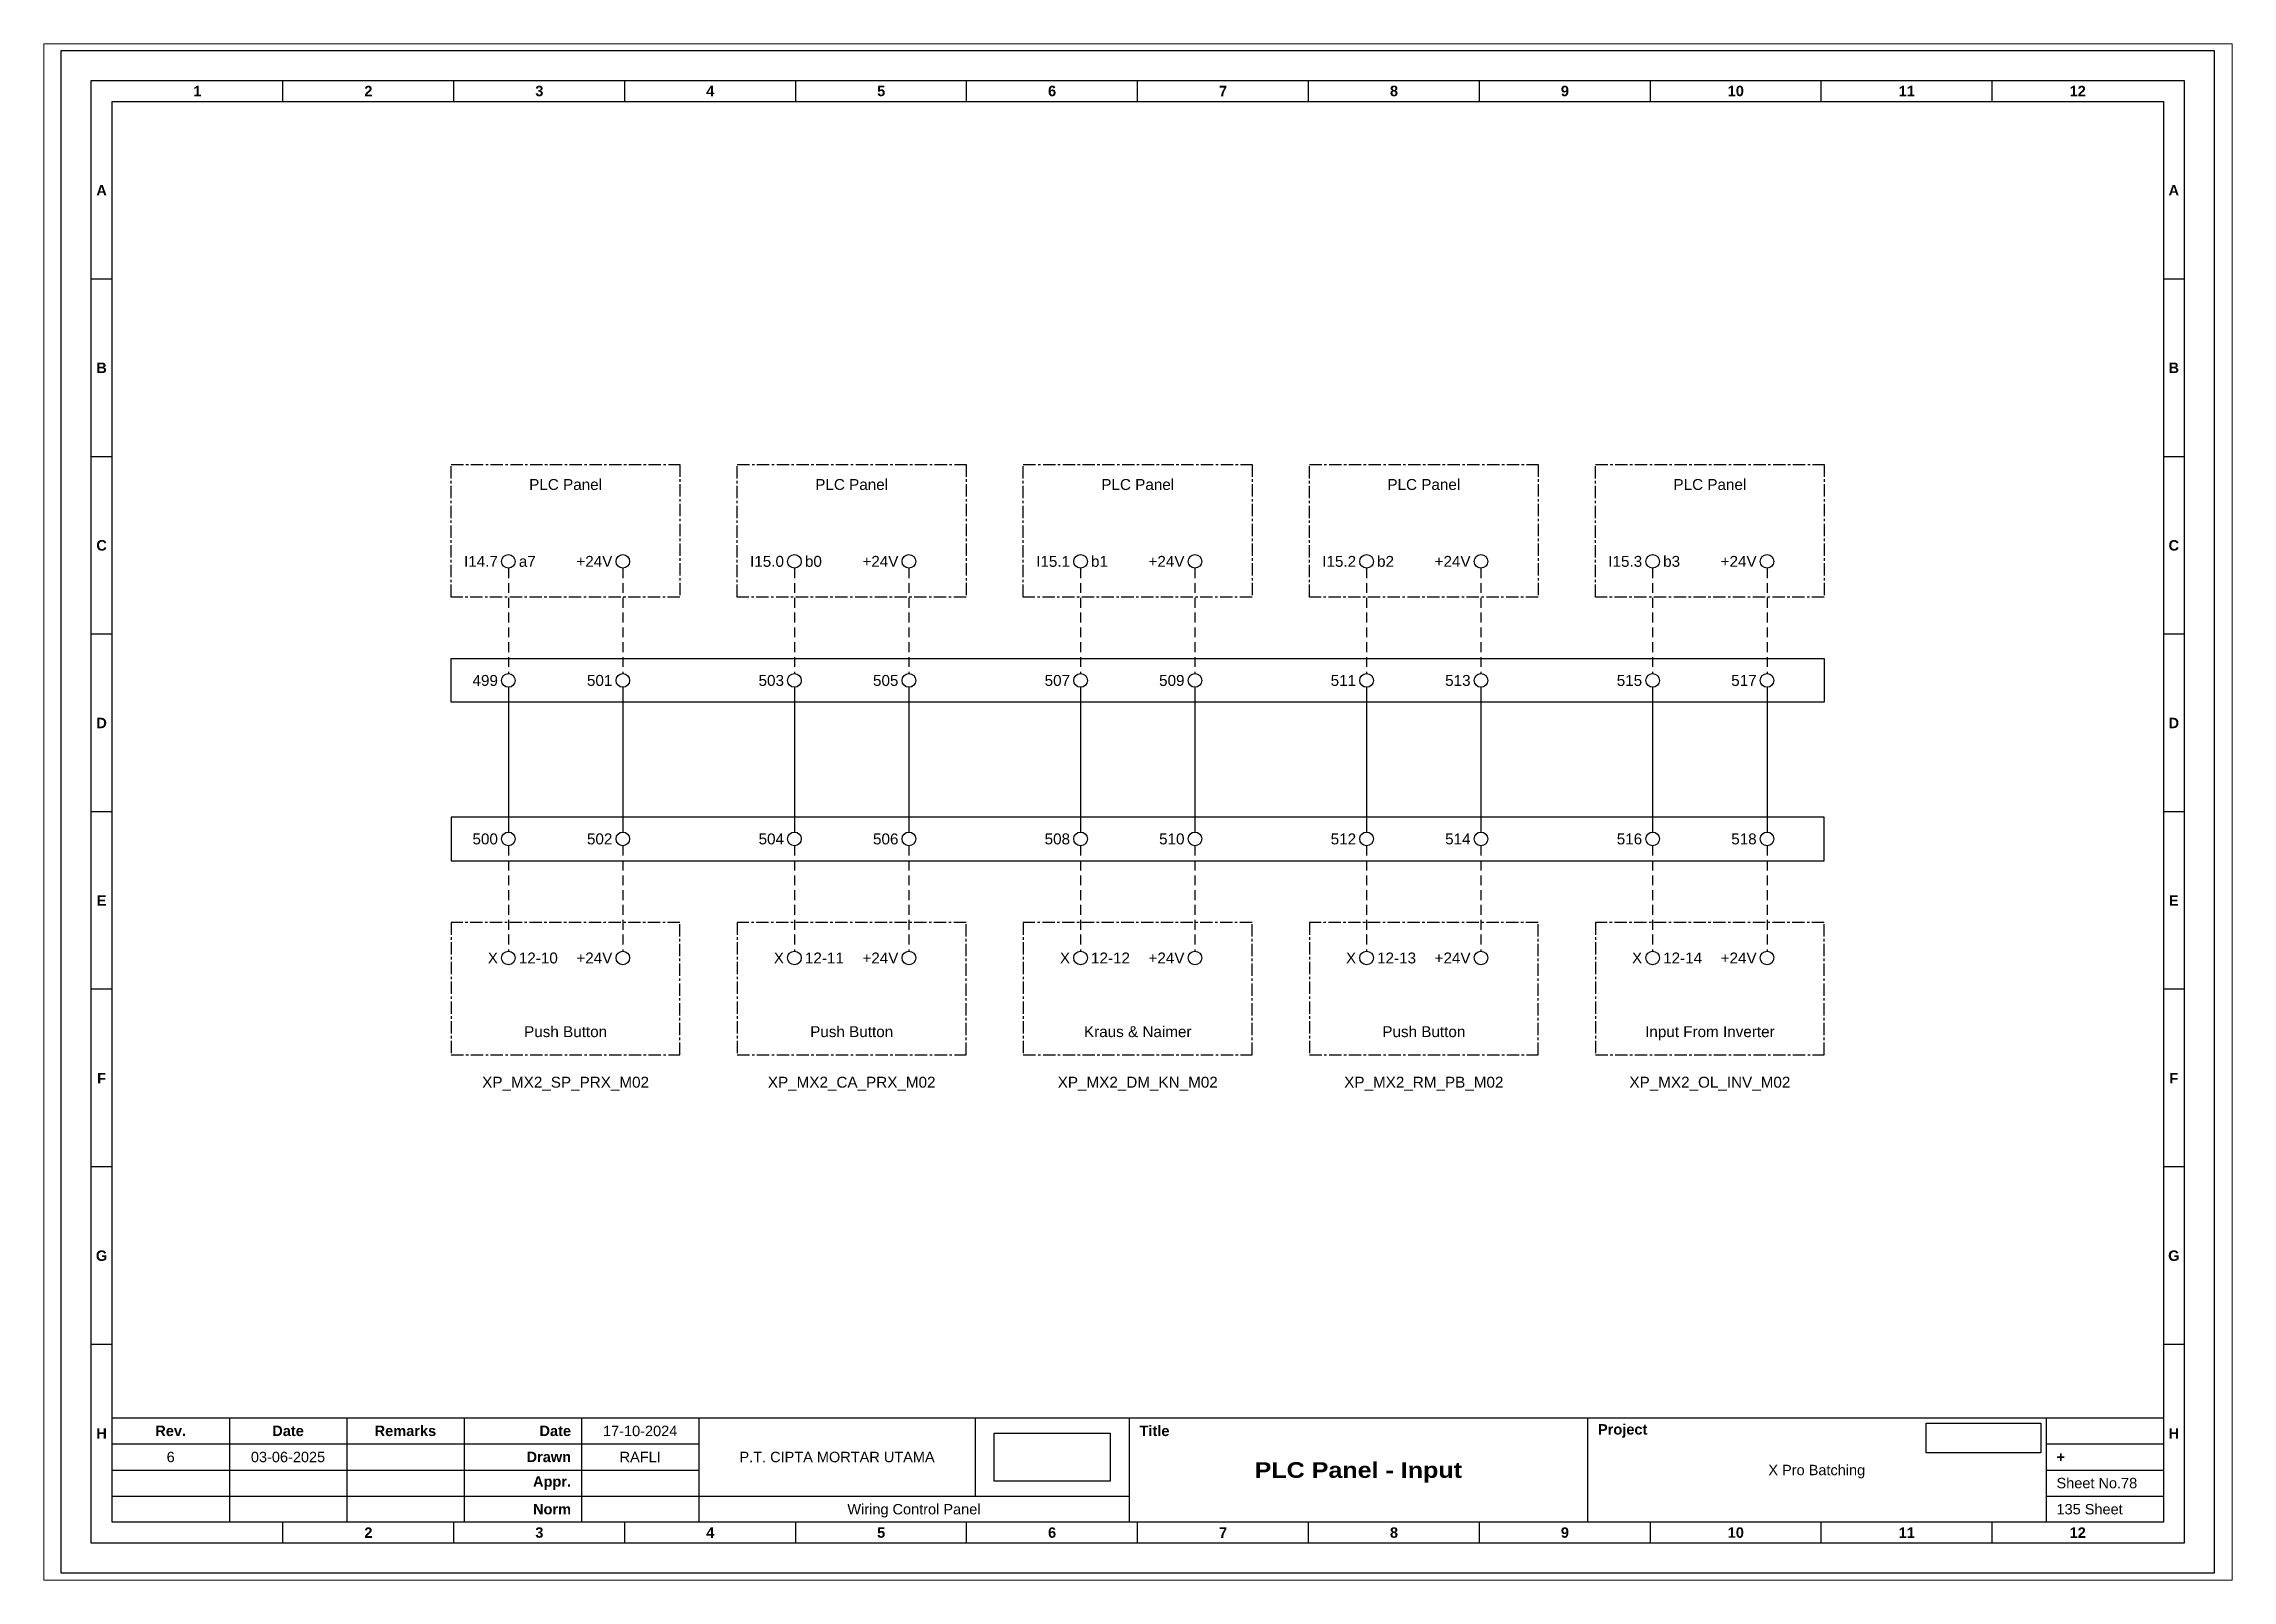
# Paper-space layout '78' of a CAD drawing. Header units: millimetres. Extents: x 0 to 291, y 0 to 204.
# The model-space entities are those that its viewports show. They can reach past a viewport. Long polylines and large blocks are cut down to what shows.
import ezdxf
from ezdxf.enums import TextEntityAlignment as Align

# ---------------------------------------------------------------- set-up
doc = ezdxf.new("R2010")
doc.units = ezdxf.units.MM
doc.linetypes.add('CENTER', pattern=[50.8, 31.75, -6.35, 6.35, -6.35])
doc.linetypes.add('HIDDEN', pattern=[9.525, 6.35, -3.175])
doc.layers.add('MU', color=7, linetype='Continuous', true_color=0xfefefe)
doc.styles.add('Bold', font='ariblk.ttf', dxfattribs={"height": 25.4})
doc.styles.get("Standard").update_dxf_attribs({"font": 'arial.ttf'})
picture_1 = doc.add_image_def('image1.png', size_in_pixel=(2048, 847))
picture_2 = doc.add_image_def('image2.png', size_in_pixel=(2092, 542))

# ---------------------------------------------------------------- blocks, each defined once
blk = doc.blocks.new('KOP MU PROJECT')
at = {"color": 6, "ltscale": 50}
for p, q in [((27.74, 184.05), (27.74, 186.66)), ((49.13, 184.05), (49.13, 186.66)), ((70.51, 184.05), (70.51, 186.66)), ((91.89, 184.05), (91.89, 186.66)), ((113.27, 184.05), (113.27, 186.66)), ((134.66, 184.05), (134.66, 186.66)), ((156.04, 184.05), (156.04, 186.66)), ((177.42, 184.05), (177.42, 186.66)), ((198.8, 184.05), (198.8, 186.66)), ((220.19, 184.05), (220.19, 186.66)), ((241.57, 184.05), (241.57, 186.66)), ((6.36, 161.84), (3.75, 161.84)), ((265.59, 161.84), (262.98, 161.84)), ((6.36, 139.63), (3.75, 139.63)), ((265.59, 139.63), (262.98, 139.63)), ((6.36, 117.42), (3.75, 117.42)), ((265.59, 117.42), (262.98, 117.42)), ((6.36, 95.22), (3.75, 95.22)), ((265.59, 95.22), (262.98, 95.22)), ((6.36, 73.01), (3.75, 73.01)), ((265.59, 73.01), (262.98, 73.01)), ((6.36, 50.8), (3.75, 50.8)), ((265.59, 50.8), (262.98, 50.8)), ((6.36, 28.59), (3.75, 28.59)), ((265.59, 28.59), (262.98, 28.59)), ((27.74, 3.75), (27.74, 6.36)), ((49.13, 3.75), (49.13, 6.36)), ((70.51, 3.75), (70.51, 6.36)), ((91.89, 3.75), (91.89, 6.36)), ((113.27, 3.75), (113.27, 6.36)), ((134.66, 3.75), (134.66, 6.36)), ((156.04, 3.75), (156.04, 6.36)), ((177.42, 3.75), (177.42, 6.36)), ((198.8, 3.75), (198.8, 6.36)), ((220.19, 3.75), (220.19, 6.36)), ((241.57, 3.75), (241.57, 6.36))]:
    blk.add_line(p, q, dxfattribs=at)
at = {"ltscale": 50}
for p, q in [((6.36, 19.41), (262.98, 19.41)), ((21.04, 19.41), (21.04, 6.36)), ((35.72, 19.41), (35.72, 6.36)), ((50.41, 19.41), (50.41, 6.36)), ((65.09, 19.41), (65.09, 6.36)), ((79.77, 19.41), (79.77, 6.36)), ((114.35, 19.41), (114.35, 9.62)), ((133.6, 19.41), (133.6, 6.36)), ((190.95, 19.41), (190.95, 6.36)), ((248.3, 19.41), (248.3, 6.36)), ((6.36, 16.15), (79.77, 16.15)), ((248.3, 16.15), (262.98, 16.15)), ((6.36, 12.89), (79.77, 12.89)), ((248.3, 12.89), (262.98, 12.89)), ((6.36, 9.62), (133.6, 9.62)), ((248.3, 9.62), (262.98, 9.62))]:
    blk.add_line(p, q, dxfattribs=at)
at = {"color": 1, "ltscale": 50}
blk.add_lwpolyline([(269.34, 0), (0, 0), (0, 190.41), (269.34, 190.41)], close=True, dxfattribs=at)
at = {"color": 6, "ltscale": 50}
for points in [[(265.59, 3.75), (3.75, 3.75), (3.75, 186.66), (265.59, 186.66)], [(262.98, 6.36), (6.36, 6.36), (6.36, 184.05), (262.98, 184.05)]]:
    blk.add_lwpolyline(points, close=True, dxfattribs=at)
at = {"ltscale": 50, "char_height": 1.305, "attachment_point": 4}
for s, width, heights, insert in [('\\pxqc;{\\fArial|b1|i0|c0|p34;1}', 21.3825, [2.51], (6.36, 185.36)), ('\\pxqc;{\\fArial|b1|i0|c0|p34;2}', 21.3825, [2.51], (27.74, 185.36)), ('\\pxqc;{\\fArial|b1|i0|c0|p34;3}', 21.3825, [2.51], (49.13, 185.36)), ('\\pxqc;{\\fArial|b1|i0|c0|p34;4}', 21.3825, [2.51], (70.51, 185.36)), ('\\pxqc;{\\fArial|b1|i0|c0|p34;5}', 21.3825, [2.51], (91.89, 185.36)), ('\\pxqc;{\\fArial|b1|i0|c0|p34;6}', 21.3825, [2.51], (113.27, 185.36)), ('\\pxqc;{\\fArial|b1|i0|c0|p34;7}', 21.3825, [2.51], (134.66, 185.36)), ('\\pxqc;{\\fArial|b1|i0|c0|p34;8}', 21.3825, [2.51], (156.04, 185.36)), ('\\pxqc;{\\fArial|b1|i0|c0|p34;9}', 21.3825, [2.51], (177.42, 185.36)), ('\\pxqc;{\\fArial|b1|i0|c0|p34;10}', 21.3825, [2.51], (198.8, 185.36)), ('\\pxqc;{\\fArial|b1|i0|c0|p34;11}', 21.3825, [2.51], (220.19, 185.36)), ('\\pxqc;{\\fArial|b1|i0|c0|p34;12}', 21.3825, [2.51], (241.57, 185.36)), ('\\pxqc;{\\fArial|b1|i0|c0|p34;A}', 2.61, [2.51], (3.75, 172.95)), ('\\pxqc;{\\fArial|b1|i0|c0|p34;A}', 2.61, [2.51], (262.98, 172.95)), ('\\pxqc;{\\fArial|b1|i0|c0|p34;B}', 2.61, [2.51], (3.75, 150.74)), ('\\pxqc;{\\fArial|b1|i0|c0|p34;B}', 2.61, [2.51], (262.98, 150.74)), ('\\pxqc;{\\fArial|b1|i0|c0|p34;C}', 2.61, [2.51], (3.75, 128.53)), ('\\pxqc;{\\fArial|b1|i0|c0|p34;C}', 2.61, [2.51], (262.98, 128.53)), ('\\pxqc;{\\fArial|b1|i0|c0|p34;D}', 2.61, [2.51], (3.75, 106.32)), ('\\pxqc;{\\fArial|b1|i0|c0|p34;D}', 2.61, [2.51], (262.98, 106.32)), ('\\pxqc;{\\fArial|b1|i0|c0|p34;E}', 2.61, [2.51], (3.75, 84.11)), ('\\pxqc;{\\fArial|b1|i0|c0|p34;E}', 2.61, [2.51], (262.98, 84.11)), ('\\pxqc;{\\fArial|b1|i0|c0|p34;F}', 2.61, [2.51], (3.75, 61.9)), ('\\pxqc;{\\fArial|b1|i0|c0|p34;F}', 2.61, [2.51], (262.98, 61.9)), ('\\pxqc;{\\fArial|b1|i0|c0|p34;G}', 2.61, [2.51], (3.75, 39.69)), ('\\pxqc;{\\fArial|b1|i0|c0|p34;G}', 2.61, [2.51], (262.98, 39.69)), ('\\pxqc;{\\fArial|b1|i0|c0|p34;H}', 2.61, [2.51], (3.75, 17.47)), ('\\pxqc;{\\fArial|b1|i0|c0|p34;Rev.}', 14.6811, [2.88], (6.36, 17.78)), ('\\pxqc;{\\fArial|b1|i0|c0|p34;Date}', 14.6811, [2.88], (21.04, 17.78)), ('\\pxqc;{\\fArial|b1|i0|c0|p34;Remarks}', 14.6811, [2.88], (35.72, 17.78)), ('\\pxqr;{\\fArial|b1|i0|c0|p34;Date}', 13.3761, [2.88], (50.41, 17.78)), ('\\pxql;{\\fArial|b1|i0|c0|p34;Title}', 50.2419, [2.88], (134.9, 17.78)), ('\\pxql;{\\fArial|b1|i0|c0|p34;Project}', 50.2419, [2.88], (192.25, 17.78)), ('\\pxqc;{\\fArial|b1|i0|c0|p34;H}', 2.61, [2.51], (262.98, 17.47)), ('\\pxqr;{\\fArial|b1|i0|c0|p34;Drawn}', 13.3761, [2.88], (50.41, 14.52)), ('\\pxql;{\\fArial|b1|i0|c0|p34;+}', 14.6811, [2.88], (249.61, 14.52)), ('\\pxqr;{\\fArial|b1|i0|c0|p34;Appr.}', 13.3761, [2.88], (50.41, 11.26)), ('\\pxqr;{\\fArial|b1|i0|c0|p34;Norm}', 13.3761, [2.88], (50.41, 7.99)), ('\\pxqc;{\\fArial|b1|i0|c0|p34;2}', 21.3825, [2.51], (27.74, 5.06)), ('\\pxqc;{\\fArial|b1|i0|c0|p34;3}', 21.3825, [2.51], (49.13, 5.06)), ('\\pxqc;{\\fArial|b1|i0|c0|p34;4}', 21.3825, [2.51], (70.51, 5.06)), ('\\pxqc;{\\fArial|b1|i0|c0|p34;5}', 21.3825, [2.51], (91.89, 5.06)), ('\\pxqc;{\\fArial|b1|i0|c0|p34;6}', 21.3825, [2.51], (113.27, 5.06)), ('\\pxqc;{\\fArial|b1|i0|c0|p34;7}', 21.3825, [2.51], (134.66, 5.06)), ('\\pxqc;{\\fArial|b1|i0|c0|p34;8}', 21.3825, [2.51], (156.04, 5.06)), ('\\pxqc;{\\fArial|b1|i0|c0|p34;9}', 21.3825, [2.51], (177.42, 5.06)), ('\\pxqc;{\\fArial|b1|i0|c0|p34;10}', 21.3825, [2.51], (198.8, 5.06)), ('\\pxqc;{\\fArial|b1|i0|c0|p34;11}', 21.3825, [2.51], (220.19, 5.06)), ('\\pxqc;{\\fArial|b1|i0|c0|p34;12}', 21.3825, [2.51], (241.57, 5.06))]:
    blk.add_mtext_dynamic_manual_height_columns(s, width=width, gutter_width=0.0326, heights=heights, dxfattribs=dict(at, insert=insert))
at = {"ltscale": 50}
for tag, p in [('DATECREATED', (72.43, 17.78)), ('REV', (13.7, 14.52)), ('REVDATE', (28.38, 14.52)), ('REMARKS', (43.06, 14.52)), ('DRAWN', (72.43, 14.52)), ('COMPANY', (97.06, 14.52)), ('APPR', (72.43, 11.26)), ('PROJECT', (219.62, 12.89)), ('NORM', (72.43, 7.99)), ('DRAWINGCATEGORY', (106.68, 7.99)), ('DESCRIPTION', (162.27, 10.03))]:
    blk.add_attdef(tag, text='', height=1.3, dxfattribs=at).set_placement(p, align=Align.MIDDLE_CENTER)
at = {"ltscale": 50, "style": 'Bold'}
blk.add_attdef('TITLE', text='', height=1.96, dxfattribs=at).set_placement((162.27, 12.89), align=Align.MIDDLE_CENTER)
at = {"ltscale": 50}
for tag, p in [('SHEETNUMBER', (249.61, 11.26)), ('TOTALSHEET', (249.61, 7.99))]:
    blk.add_attdef(tag, text='', height=1.3, dxfattribs=at).set_placement(p, align=Align.MIDDLE_LEFT)
image = blk.add_image(picture_1, insert=(116.72, 11.48), size_in_units=(14.5, 6), dxfattribs=at)
image.dxf.flags = 15
image = blk.add_image(picture_2, insert=(233.29, 15.04), size_in_units=(14.36, 3.72), dxfattribs=at)
image.dxf.flags = 15

msp = doc.modelspace()

# ---------------------------------------------------------------- linework, layer by layer
at = {"linetype": 'HIDDEN', "ltscale": 0.2}
for p, q in [((6199.72, 1404.75), (6199.72, 1390.25)), ((6215.46, 1404.75), (6215.46, 1390.25)), ((6239.06, 1404.75), (6239.06, 1390.25)), ((6254.8, 1404.75), (6254.8, 1390.25)), ((6278.4, 1404.75), (6278.4, 1390.25)), ((6294.14, 1404.75), (6294.14, 1390.25)), ((6317.74, 1404.75), (6317.74, 1390.25)), ((6333.47, 1404.75), (6333.47, 1390.25)), ((6357.08, 1404.75), (6357.08, 1390.25)), ((6372.81, 1404.75), (6372.81, 1390.25)), ((6199.72, 1366.59), (6199.72, 1352.09)), ((6215.46, 1366.59), (6215.46, 1352.09)), ((6239.06, 1366.59), (6239.06, 1352.09)), ((6254.8, 1366.59), (6254.8, 1352.09)), ((6278.4, 1366.59), (6278.4, 1352.09)), ((6294.14, 1366.59), (6294.14, 1352.09)), ((6317.74, 1366.59), (6317.74, 1352.09)), ((6333.47, 1366.59), (6333.47, 1352.09)), ((6357.08, 1366.59), (6357.08, 1352.09)), ((6372.81, 1366.59), (6372.81, 1352.09))]:
    msp.add_line(p, q, dxfattribs=at)
at = {"ltscale": 0.2}
for p, q in [((6199.72, 1388.38), (6199.72, 1368.46)), ((6215.46, 1388.38), (6215.46, 1368.46)), ((6239.06, 1388.38), (6239.06, 1368.46)), ((6254.8, 1388.38), (6254.8, 1368.46)), ((6278.4, 1388.38), (6278.4, 1368.46)), ((6294.14, 1388.38), (6294.14, 1368.46)), ((6317.74, 1388.38), (6317.74, 1368.46)), ((6333.47, 1388.38), (6333.47, 1368.46)), ((6357.08, 1388.38), (6357.08, 1368.46)), ((6372.81, 1388.38), (6372.81, 1368.46))]:
    msp.add_line(p, q, dxfattribs=at)
at = {"linetype": 'CENTER', "ltscale": 0.05}
for points in [[(6191.85, 1419.01), (6223.32, 1419.01), (6223.32, 1400.79), (6191.85, 1400.79)], [(6231.19, 1419.01), (6262.66, 1419.01), (6262.66, 1400.79), (6231.19, 1400.79)], [(6270.53, 1419.01), (6302, 1419.01), (6302, 1400.79), (6270.53, 1400.79)], [(6309.87, 1419.01), (6341.34, 1419.01), (6341.34, 1400.79), (6309.87, 1400.79)], [(6349.21, 1419.01), (6380.68, 1419.01), (6380.68, 1400.79), (6349.21, 1400.79)], [(6191.85, 1337.83), (6223.32, 1337.83), (6223.32, 1356.05), (6191.85, 1356.05)], [(6231.19, 1337.83), (6262.66, 1337.83), (6262.66, 1356.05), (6231.19, 1356.05)], [(6270.53, 1337.83), (6302, 1337.83), (6302, 1356.05), (6270.53, 1356.05)], [(6309.87, 1337.83), (6341.34, 1337.83), (6341.34, 1356.05), (6309.87, 1356.05)], [(6349.21, 1337.83), (6380.68, 1337.83), (6380.68, 1356.05), (6349.21, 1356.05)]]:
    msp.add_lwpolyline(points, close=True, dxfattribs=at)
at = {"ltscale": 0.05}
for points in [[(6191.85, 1392.32), (6380.68, 1392.32), (6380.68, 1386.31), (6191.85, 1386.31)], [(6191.85, 1364.52), (6380.68, 1364.52), (6380.68, 1370.53), (6191.85, 1370.53)]]:
    msp.add_lwpolyline(points, close=True, dxfattribs=at)
for centre in [(6199.72, 1405.69), (6215.46, 1405.69), (6239.06, 1405.69), (6254.8, 1405.69), (6278.4, 1405.69), (6294.14, 1405.69), (6317.74, 1405.69), (6333.47, 1405.69), (6357.08, 1405.69), (6372.81, 1405.69), (6199.72, 1389.32), (6215.46, 1389.32), (6239.06, 1389.32), (6254.8, 1389.32), (6278.4, 1389.32), (6294.14, 1389.32), (6317.74, 1389.32), (6333.47, 1389.32), (6357.08, 1389.32), (6372.81, 1389.32), (6199.72, 1367.53), (6215.46, 1367.53), (6239.06, 1367.53), (6254.8, 1367.53), (6278.4, 1367.53), (6294.14, 1367.53), (6317.74, 1367.53), (6333.47, 1367.53), (6357.08, 1367.53), (6372.81, 1367.53), (6199.72, 1351.16), (6215.46, 1351.16), (6239.06, 1351.16), (6254.8, 1351.16), (6278.4, 1351.16), (6294.14, 1351.16), (6317.74, 1351.16), (6333.47, 1351.16), (6357.08, 1351.16), (6372.81, 1351.16)]:
    msp.add_circle(centre, 0.938)

# ---------------------------------------------------------------- block references
at = {"xscale": 1.099296583304004, "yscale": 1.099296583304004, "zscale": 1.099296583304004}
msp.add_blockref('KOP MU PROJECT', (6138.22, 1266.59), dxfattribs=at).add_auto_attribs({'TITLE': 'PLC Panel - Input', 'PROJECT': 'X Pro Batching', 'COMPANY': 'P.T. CIPTA MORTAR UTAMA', 'DRAWINGCATEGORY': 'Wiring Control Panel', 'DRAWN': 'RAFLI', 'DATECREATED': '17-10-2024', 'REVDATE': '03-06-2025', 'REV': '6', 'SHEETNUMBER': 'Sheet No.78', 'TOTALSHEET': '135 Sheet'})

# ---------------------------------------------------------------- texts
for s, p in [('PLC Panel', (6207.59, 1417.01)), ('PLC Panel', (6246.93, 1417.01)), ('PLC Panel', (6286.27, 1417.01)), ('PLC Panel', (6325.61, 1417.01)), ('PLC Panel', (6364.95, 1417.01)), ('XP_MX2_SP_PRX_M02', (6207.59, 1334.83)), ('XP_MX2_CA_PRX_M02', (6246.93, 1334.83)), ('XP_MX2_DM_KN_M02', (6286.27, 1334.83)), ('XP_MX2_RM_PB_M02', (6325.61, 1334.83)), ('XP_MX2_OL_INV_M02', (6364.95, 1334.83))]:
    msp.add_text(s, height=1.5).set_placement(p, align=Align.TOP_CENTER)
for s, p in [('I14.7', (6198.28, 1405.69)), ('+24V', (6214.02, 1405.69)), ('I15.0', (6237.62, 1405.69)), ('+24V', (6253.36, 1405.69)), ('I15.1', (6276.96, 1405.69)), ('+24V', (6292.7, 1405.69)), ('I15.2', (6316.3, 1405.69)), ('+24V', (6332.04, 1405.69)), ('I15.3', (6355.64, 1405.69)), ('+24V', (6371.38, 1405.69)), ('499', (6198.28, 1389.32)), ('501', (6214.02, 1389.32)), ('503', (6237.62, 1389.32)), ('505', (6253.36, 1389.32)), ('507', (6276.96, 1389.32)), ('509', (6292.7, 1389.32)), ('511', (6316.3, 1389.32)), ('513', (6332.04, 1389.32)), ('515', (6355.64, 1389.32)), ('517', (6371.38, 1389.32)), ('500', (6198.28, 1367.53)), ('502', (6214.02, 1367.53)), ('504', (6237.62, 1367.53)), ('506', (6253.36, 1367.53)), ('508', (6276.96, 1367.53)), ('510', (6292.7, 1367.53)), ('512', (6316.3, 1367.53)), ('514', (6332.04, 1367.53)), ('516', (6355.64, 1367.53)), ('518', (6371.38, 1367.53)), ('X', (6198.28, 1351.16)), ('+24V', (6214.02, 1351.16)), ('X', (6237.62, 1351.16)), ('+24V', (6253.36, 1351.16)), ('X', (6276.96, 1351.16)), ('+24V', (6292.7, 1351.16)), ('X', (6316.3, 1351.16)), ('+24V', (6332.04, 1351.16)), ('X', (6355.64, 1351.16)), ('+24V', (6371.38, 1351.16))]:
    msp.add_text(s, height=1.5).set_placement(p, align=Align.MIDDLE_RIGHT)
for s, p in [('a7', (6201.16, 1405.69)), ('b0', (6240.5, 1405.69)), ('b1', (6279.84, 1405.69)), ('b2', (6319.18, 1405.69)), ('b3', (6358.52, 1405.69)), ('12-10', (6201.16, 1351.16)), ('12-11', (6240.5, 1351.16)), ('12-12', (6279.84, 1351.16)), ('12-13', (6319.18, 1351.16)), ('12-14', (6358.52, 1351.16))]:
    msp.add_text(s, height=1.5).set_placement(p, align=Align.MIDDLE_LEFT)
for s, p in [('Push Button', (6207.59, 1339.83)), ('Push Button', (6246.93, 1339.83)), ('Kraus & Naimer', (6286.27, 1339.83)), ('Push Button', (6325.61, 1339.83)), ('Input From Inverter', (6364.95, 1339.83))]:
    msp.add_text(s, height=1.5).set_placement(p, align=Align.BOTTOM_CENTER)

psp = doc.layouts.new('78')

# ---------------------------------------------------------------- viewports
at = {"layer": 'MU'}
psp.add_viewport(center=(145.54, 102.16), size=(291.09, 204.3193), view_center_point=(6286.3, 1371.23), view_height=211.2463, dxfattribs=at)

doc.saveas('drawing.dxf')
